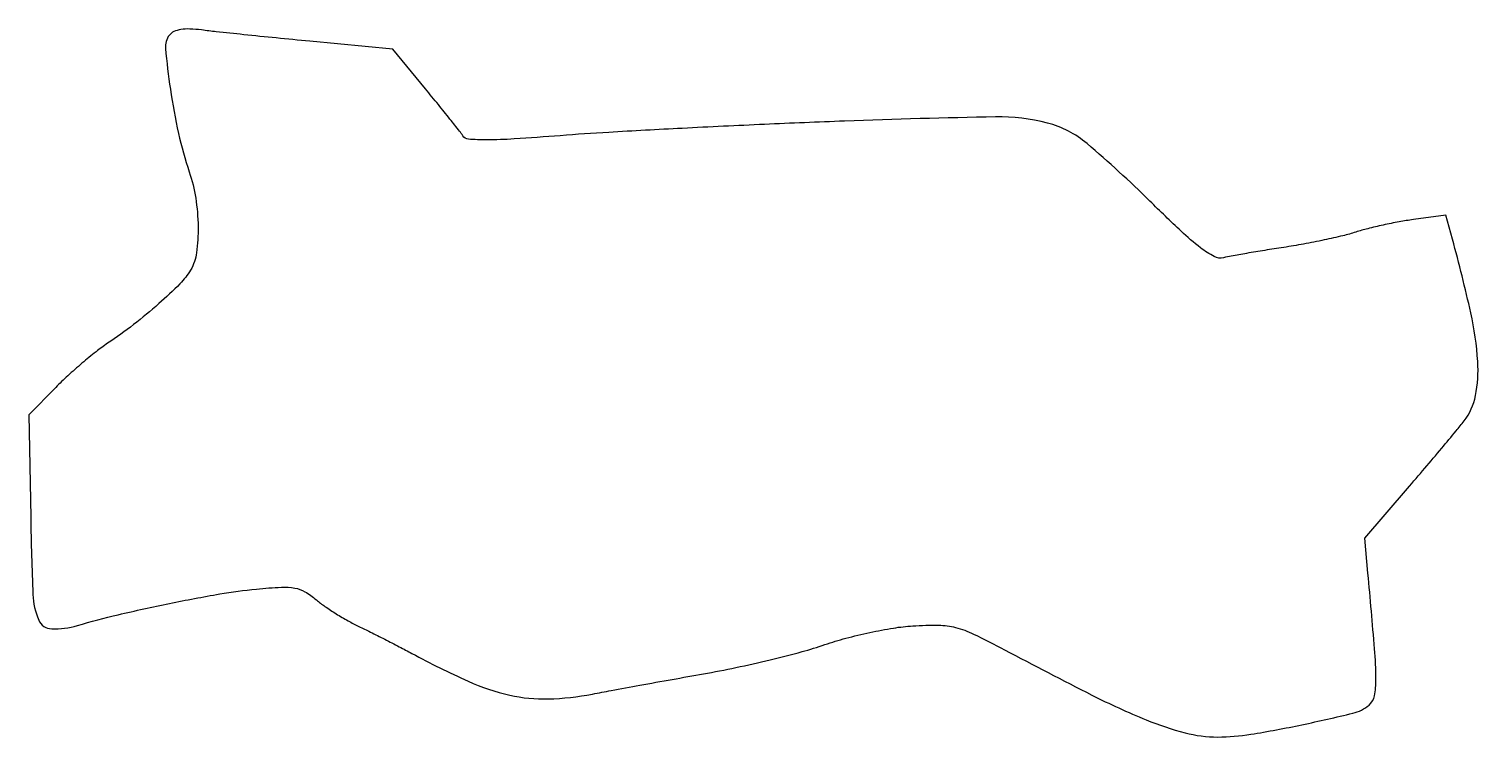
# Model space of a CAD drawing. Extents: x 0 to 231, y 0 to 113.
import ezdxf

# ---------------------------------------------------------------- set-up
doc = ezdxf.new("R2010")
doc.units = 0

msp = doc.modelspace()

# ---------------------------------------------------------------- linework, layer by layer
msp.add_lwpolyline([(22.331635, 111.856973, 0.195515), (21.703554, 109.759358, 0.012323), (22.489705, 103.232619, 0.018849), (23.784663, 96.204595, 0.026577), (25.502086, 90.071861, -0.042832), (26.52514, 85.901707, -0.03536), (26.910571, 81.338934, -0.036442), (26.664414, 77.190633, -0.099843), (25.714565, 74.427902, -0.063883), (24.012597, 72.224809, -0.015529), (20.656475, 69.070696, -0.015972), (16.625502, 65.73441, -0.01717), (12.483635, 62.745461, 0.019062), (10.641111, 61.405189, 0.009359), (8.395908, 59.568226, 0.009271), (6.131697, 57.570382, 0.013313), (4.207972, 55.711908), (-0.051326, 51.372), (0.224337, 35.043664, 0.005762), (0.574786, 22.708881, 0.091866), (1.496611, 18.646596, 0.290796), (3.568949, 17.233535, 0.080369), (7.661715, 17.759968, -0.014243), (14.183542, 19.493744, -0.00755), (22.353402, 21.288532, -0.007462), (30.360139, 22.797079, -0.018969), (36.220899, 23.583393, -0.010382), (40.195419, 23.880731, -0.058106), (42.322026, 23.74834, -0.088222), (43.939982, 23.149944, -0.041596), (45.767594, 21.863381, 0.022719), (47.132615, 20.823331, 0.011755), (48.924595, 19.643757, 0.011662), (50.826896, 18.515521, 0.017337), (52.546695, 17.626004, -0.004687), (54.383068, 16.734327, -0.00243), (56.660592, 15.588101, -0.002416), (58.989284, 14.3877, -0.003671), (61, 13.320031, 0.018155), (69.958766, 8.890701, 0.050441), (76.612912, 6.670326, 0.062195), (82.737024, 6.074188, 0.040985), (89.780535, 6.845831, -0.002147), (92.77076, 7.410835, -0.000638), (97.344907, 8.248755, -0.00064), (102.486258, 9.176996, -0.000691), (107.5, 10.068416, 0.008616), (112.633454, 11.06529, 0.006861), (118.136816, 12.311889, 0.006943), (123.204424, 13.607823, 0.017294), (126.859375, 14.733767, -0.018568), (130.160912, 15.741643, -0.012381), (134.007617, 16.660184, -0.012474), (137.788004, 17.36643, -0.023784), (140.859375, 17.712441, -0.018907), (144.984569, 17.823091, -0.06103), (147.698367, 17.460286, -0.049067), (150.542292, 16.412928, -0.009189), (155.5, 13.898966, 0.004862), (169.429127, 6.683575, 0.019976), (178.075196, 2.7363, 0.033246), (184.281699, 0.666673, 0.063937), (189.473937, 0, 0.040584), (194.761717, 0.429906, 0.011389), (202.913081, 1.95555, 0.00757), (211.034907, 3.796845, 0.114153), (213.606201, 5.088139, 0.17343), (214.465807, 6.539807, 0.049798), (214.708625, 9.181246, 0.018826), (214.486819, 14.053537, 0.001737), (213.44141, 26.093174), (212.936173, 31.686349), (219.732458, 39.593174, 0.001595), (222.49835, 42.831869, 0.001693), (225.18905, 46.024797, 0.001611), (227.487646, 48.789301, 0.007784), (228.764371, 50.384859, 0.117342), (230.58999, 54.411508, 0.064056), (230.939389, 59.853966, 0.039269), (229.830371, 67.59344, 0.011316), (226.914056, 79.334822), (225.868891, 83.169644), (220.684445, 82.471629, 0.011963), (218.40756, 82.109425, 0.008255), (215.847931, 81.595375, 0.008328), (213.40164, 81.019082, 0.016826), (211.5, 80.468827, -0.019803), (209.455188, 79.890311, -0.006913), (206.471875, 79.216019, -0.006853), (203.16473, 78.563674, -0.007947), (200, 78.036205, 0.002456), (196.975903, 77.566244, 0.002816), (194.091537, 77.086796, 0.002538), (191.649935, 76.65403, 0.016113), (190.417998, 76.387942, -0.185053), (188.930132, 76.568887, -0.042009), (186.752703, 77.967476, -0.025168), (183.62991, 80.625891, -0.005832), (178.662055, 85.416465, 0.019209), (168.641164, 94.575323, 0.111955), (162.337128, 97.849972, 0.068903), (154.04083, 98.837858, 0.004581), (130, 98.158927, 0.001783), (117.234704, 97.635741, 0.001636), (104.100868, 97.007458, 0.001634), (92.38547, 96.37022, 0.005378), (84.66253, 95.841427, -0.003769), (77.319361, 95.314892, -0.015677), (72.882031, 95.169783, -0.018993), (70.008794, 95.275117, -0.24011), (69.110863, 95.82062, 0.027535), (68.600528, 96.55293, 0.001984), (67.070097, 98.494001, 0.002778), (65.221788, 100.792861, 0.002097), (63.166487, 103.298741), (57.936309, 109.621267), (44.718154, 110.889128, -0.000957), (39.361389, 111.41329, -0.001066), (34.196442, 111.939795, -0.000983), (29.795124, 112.406694, -0.005615), (27.461224, 112.685467, 0.023533), (25.598982, 112.84049, 0.049071), (24.147406, 112.750279, 0.066179), (23.063945, 112.424249, 0.117852)], format="xyb", close=True)

doc.saveas('drawing.dxf')
